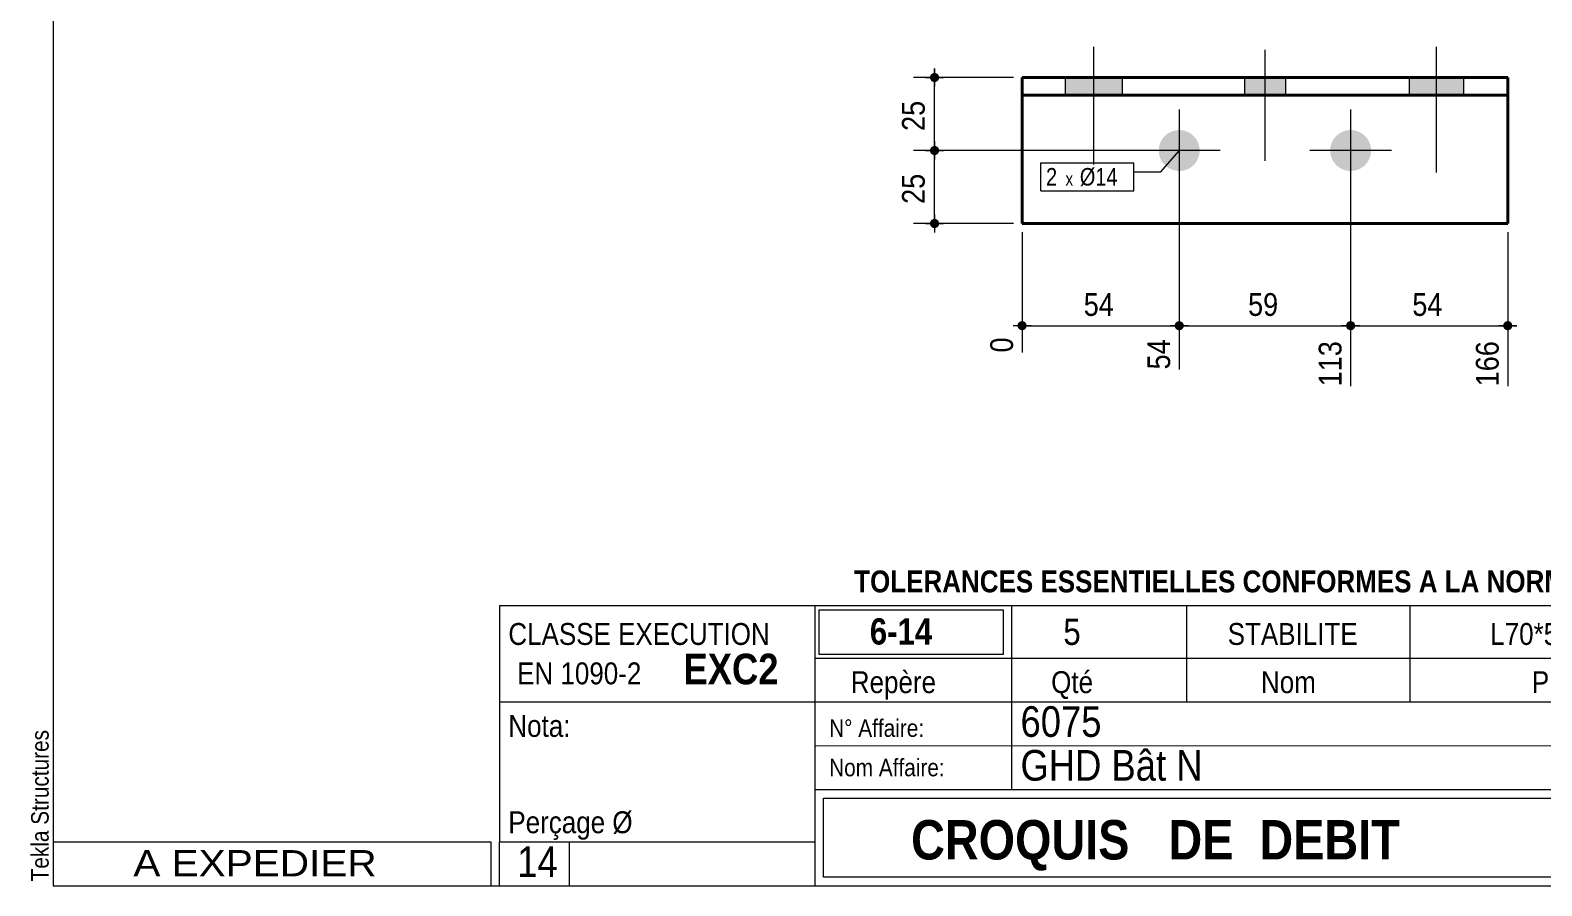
# Model space of a CAD drawing. Header units: millimetres. Extents: x 2 to 287, y 5 to 195.
# Drawn here: x 2.4 to 175, y 5 to 102.7 of the extents above; entities that cross this region are included whole.
import ezdxf

# ---------------------------------------------------------------- set-up
doc = ezdxf.new("R2010")
doc.units = ezdxf.units.MM
for name, color, linetype, lineweight in [('Autre type objet', 1, 'Continuous', 0), ('Boulon', 7, 'Continuous', 0), ('Cotation', 7, 'Continuous', 0), ('Désignation boulon', 3, 'Continuous', 0), ('Feuille dessin', 5, 'Continuous', 0), ('Piece', 2, 'Continuous', 0)]:
    doc.layers.add(name, color=color, linetype=linetype, lineweight=lineweight)
doc.styles.add('ARIAL', font='ARIAL.TTF')
doc.styles.add('ARIAL_BOLD', font='ARIALBD.TTF')
doc.styles.add('ARIAL_NARROW', font='ARIAL.TTF')
doc.styles.add('COMIC_SANS_MS', font='COMIC.TTF')

# ---------------------------------------------------------------- blocks, each defined once
blk = doc.blocks.new('*A6')
at = {"layer": 'Boulon'}
blk.add_hatch(color=256, dxfattribs=at).paths.add_polyline_path([(120.59, 95.29), (120.59, 97.29), (127.09, 97.29), (127.09, 95.29)], flags=17)
at = {"layer": 'Boulon', "linetype": 'Continuous', "lineweight": 0}
for p, q in [((123.84, 100.79), (123.84, 87.35)), ((120.59, 97.29), (120.59, 95.29)), ((127.09, 97.29), (127.09, 95.29))]:
    blk.add_line(p, q, dxfattribs=at)
blk = doc.blocks.new('*A7')
at = {"layer": 'Boulon'}
blk.add_hatch(color=256, dxfattribs=at).paths.add_polyline_path([(166.09, 97.29), (166.09, 95.29), (159.9, 95.29), (159.9, 97.29)], flags=17)
at = {"layer": 'Boulon', "linetype": 'Continuous', "lineweight": 0}
for p, q in [((162.99, 100.79), (162.99, 86.45)), ((159.9, 97.29), (159.9, 95.29)), ((166.09, 97.29), (166.09, 95.29))]:
    blk.add_line(p, q, dxfattribs=at)
blk = doc.blocks.new('*A8')
at = {"layer": 'Boulon'}
blk.add_hatch(color=256, dxfattribs=at).paths.add_polyline_path([(145.75, 97.29), (145.75, 95.29), (141.08, 95.29), (141.08, 97.29)], flags=17)
at = {"layer": 'Boulon', "linetype": 'Continuous', "lineweight": 0}
for p, q in [((143.41, 100.45), (143.41, 87.79)), ((141.08, 97.29), (141.08, 95.29)), ((145.75, 97.29), (145.75, 95.29))]:
    blk.add_line(p, q, dxfattribs=at)
blk = doc.blocks.new('*A9')
at = {"layer": 'Boulon'}
for points in [[(133.68, 91.29), (133.74, 91.28), (133.8, 91.28), (133.86, 91.28), (133.91, 91.27), (133.97, 91.26), (134.03, 91.25), (134.08, 91.24), (134.14, 91.23), (134.19, 91.22), (134.25, 91.2), (134.3, 91.19), (134.36, 91.17), (134.41, 91.15), (134.47, 91.13), (134.52, 91.11), (134.57, 91.09), (134.62, 91.06), (134.68, 91.04), (134.73, 91.01), (134.78, 90.98), (134.83, 90.96), (134.88, 90.93), (134.92, 90.89), (134.97, 90.86), (135.02, 90.83), (135.06, 90.79), (135.11, 90.76), (135.15, 90.72), (135.19, 90.68), (135.24, 90.64), (135.28, 90.6), (135.32, 90.56), (135.36, 90.52), (135.39, 90.48), (135.43, 90.43), (135.47, 90.39), (135.5, 90.34), (135.53, 90.3), (135.57, 90.25), (135.6, 90.2), (135.63, 90.15), (135.66, 90.1), (135.68, 90.05), (135.71, 90), (135.74, 89.95), (135.76, 89.9), (135.78, 89.85), (135.8, 89.79), (135.82, 89.74), (135.84, 89.69), (135.86, 89.63), (135.88, 89.58), (135.89, 89.52), (135.9, 89.47), (135.92, 89.41), (135.93, 89.35), (135.93, 89.3), (135.94, 89.24), (135.95, 89.18), (135.95, 89.13), (135.96, 89.07), (135.96, 89.01), (135.96, 88.95), (135.96, 88.9), (135.96, 88.84), (135.95, 88.78), (135.95, 88.73), (135.94, 88.67), (135.93, 88.61), (135.93, 88.55), (135.92, 88.5), (135.9, 88.44), (135.89, 88.39), (135.88, 88.33), (135.86, 88.28), (135.84, 88.22), (135.82, 88.17), (135.8, 88.11), (135.78, 88.06), (135.76, 88.01), (135.74, 87.96), (135.71, 87.9), (135.68, 87.85), (135.66, 87.8), (135.63, 87.75), (135.6, 87.71), (135.57, 87.66), (135.53, 87.61), (135.5, 87.56), (135.47, 87.52), (135.43, 87.47), (135.39, 87.43), (135.36, 87.39), (135.32, 87.34), (135.28, 87.3), (135.24, 87.26), (135.19, 87.22), (135.15, 87.19), (135.11, 87.15), (135.06, 87.11), (135.02, 87.08), (134.97, 87.05), (134.92, 87.01), (134.88, 86.98), (134.83, 86.95), (134.78, 86.92), (134.73, 86.9), (134.68, 86.87), (134.62, 86.84), (134.57, 86.82), (134.52, 86.8), (134.47, 86.78), (134.41, 86.76), (134.36, 86.74), (134.3, 86.72), (134.25, 86.7), (134.19, 86.69), (134.14, 86.68), (134.08, 86.67), (134.03, 86.65), (133.97, 86.65), (133.91, 86.64), (133.86, 86.63), (133.8, 86.63), (133.74, 86.62), (133.68, 86.62), (133.63, 86.62), (133.57, 86.62), (133.51, 86.62), (133.46, 86.63), (133.4, 86.63), (133.34, 86.64), (133.28, 86.65), (133.23, 86.65), (133.17, 86.67), (133.12, 86.68), (133.06, 86.69), (133, 86.7), (132.95, 86.72), (132.89, 86.74), (132.84, 86.76), (132.79, 86.78), (132.73, 86.8), (132.68, 86.82), (132.63, 86.84), (132.58, 86.87), (132.53, 86.9), (132.48, 86.92), (132.43, 86.95), (132.38, 86.98), (132.33, 87.01), (132.28, 87.05), (132.24, 87.08), (132.19, 87.11), (132.15, 87.15), (132.1, 87.19), (132.06, 87.22), (132.02, 87.26), (131.98, 87.3), (131.94, 87.34), (131.9, 87.39), (131.86, 87.43), (131.82, 87.47), (131.79, 87.52), (131.75, 87.56), (131.72, 87.61), (131.69, 87.66), (131.66, 87.71), (131.63, 87.75), (131.6, 87.8), (131.57, 87.85), (131.54, 87.9), (131.52, 87.96), (131.49, 88.01), (131.47, 88.06), (131.45, 88.11), (131.43, 88.17), (131.41, 88.22), (131.39, 88.28), (131.38, 88.33), (131.36, 88.39), (131.35, 88.44), (131.34, 88.5), (131.33, 88.55), (131.32, 88.61), (131.31, 88.67), (131.3, 88.73), (131.3, 88.78), (131.3, 88.84), (131.29, 88.9), (131.29, 88.95), (131.29, 89.01), (131.3, 89.07), (131.3, 89.13), (131.3, 89.18), (131.31, 89.24), (131.32, 89.3), (131.33, 89.35), (131.34, 89.41), (131.35, 89.47), (131.36, 89.52), (131.38, 89.58), (131.39, 89.63), (131.41, 89.69), (131.43, 89.74), (131.45, 89.79), (131.47, 89.85), (131.49, 89.9), (131.52, 89.95), (131.54, 90), (131.57, 90.05), (131.6, 90.1), (131.63, 90.15), (131.66, 90.2), (131.69, 90.25), (131.72, 90.3), (131.75, 90.34), (131.79, 90.39), (131.82, 90.43), (131.86, 90.48), (131.9, 90.52), (131.94, 90.56), (131.98, 90.6), (132.02, 90.64), (132.06, 90.68), (132.1, 90.72), (132.15, 90.76), (132.19, 90.79), (132.24, 90.83), (132.28, 90.86), (132.33, 90.89), (132.38, 90.93), (132.43, 90.96), (132.48, 90.98), (132.53, 91.01), (132.58, 91.04), (132.63, 91.06), (132.68, 91.09), (132.73, 91.11), (132.79, 91.13), (132.84, 91.15), (132.89, 91.17), (132.95, 91.19), (133, 91.2), (133.06, 91.22), (133.12, 91.23), (133.17, 91.24), (133.23, 91.25), (133.28, 91.26), (133.34, 91.27), (133.4, 91.28), (133.46, 91.28), (133.51, 91.28), (133.57, 91.29), (133.63, 91.29)], [(153.26, 91.29), (153.32, 91.28), (153.37, 91.28), (153.43, 91.28), (153.49, 91.27), (153.55, 91.26), (153.6, 91.25), (153.66, 91.24), (153.71, 91.23), (153.77, 91.22), (153.83, 91.2), (153.88, 91.19), (153.94, 91.17), (153.99, 91.15), (154.04, 91.13), (154.1, 91.11), (154.15, 91.09), (154.2, 91.06), (154.25, 91.04), (154.3, 91.01), (154.35, 90.98), (154.4, 90.96), (154.45, 90.93), (154.5, 90.89), (154.55, 90.86), (154.59, 90.83), (154.64, 90.79), (154.68, 90.76), (154.73, 90.72), (154.77, 90.68), (154.81, 90.64), (154.85, 90.6), (154.89, 90.56), (154.93, 90.52), (154.97, 90.48), (155.01, 90.43), (155.04, 90.39), (155.08, 90.34), (155.11, 90.3), (155.14, 90.25), (155.17, 90.2), (155.2, 90.15), (155.23, 90.1), (155.26, 90.05), (155.29, 90), (155.31, 89.95), (155.34, 89.9), (155.36, 89.85), (155.38, 89.79), (155.4, 89.74), (155.42, 89.69), (155.44, 89.63), (155.45, 89.58), (155.47, 89.52), (155.48, 89.47), (155.49, 89.41), (155.5, 89.35), (155.51, 89.3), (155.52, 89.24), (155.53, 89.18), (155.53, 89.13), (155.53, 89.07), (155.54, 89.01), (155.54, 88.95), (155.54, 88.9), (155.53, 88.84), (155.53, 88.78), (155.53, 88.73), (155.52, 88.67), (155.51, 88.61), (155.5, 88.55), (155.49, 88.5), (155.48, 88.44), (155.47, 88.39), (155.45, 88.33), (155.44, 88.28), (155.42, 88.22), (155.4, 88.17), (155.38, 88.11), (155.36, 88.06), (155.34, 88.01), (155.31, 87.96), (155.29, 87.9), (155.26, 87.85), (155.23, 87.8), (155.2, 87.75), (155.17, 87.71), (155.14, 87.66), (155.11, 87.61), (155.08, 87.56), (155.04, 87.52), (155.01, 87.47), (154.97, 87.43), (154.93, 87.39), (154.89, 87.34), (154.85, 87.3), (154.81, 87.26), (154.77, 87.22), (154.73, 87.19), (154.68, 87.15), (154.64, 87.11), (154.59, 87.08), (154.55, 87.05), (154.5, 87.01), (154.45, 86.98), (154.4, 86.95), (154.35, 86.92), (154.3, 86.9), (154.25, 86.87), (154.2, 86.84), (154.15, 86.82), (154.1, 86.8), (154.04, 86.78), (153.99, 86.76), (153.94, 86.74), (153.88, 86.72), (153.83, 86.7), (153.77, 86.69), (153.71, 86.68), (153.66, 86.67), (153.6, 86.65), (153.55, 86.65), (153.49, 86.64), (153.43, 86.63), (153.37, 86.63), (153.32, 86.62), (153.26, 86.62), (153.2, 86.62), (153.15, 86.62), (153.09, 86.62), (153.03, 86.63), (152.97, 86.63), (152.92, 86.64), (152.86, 86.65), (152.8, 86.65), (152.75, 86.67), (152.69, 86.68), (152.64, 86.69), (152.58, 86.7), (152.53, 86.72), (152.47, 86.74), (152.42, 86.76), (152.36, 86.78), (152.31, 86.8), (152.26, 86.82), (152.21, 86.84), (152.15, 86.87), (152.1, 86.9), (152.05, 86.92), (152, 86.95), (151.95, 86.98), (151.91, 87.01), (151.86, 87.05), (151.81, 87.08), (151.77, 87.11), (151.72, 87.15), (151.68, 87.19), (151.64, 87.22), (151.59, 87.26), (151.55, 87.3), (151.51, 87.34), (151.47, 87.39), (151.44, 87.43), (151.4, 87.47), (151.36, 87.52), (151.33, 87.56), (151.3, 87.61), (151.26, 87.66), (151.23, 87.71), (151.2, 87.75), (151.17, 87.8), (151.15, 87.85), (151.12, 87.9), (151.09, 87.96), (151.07, 88.01), (151.05, 88.06), (151.03, 88.11), (151.01, 88.17), (150.99, 88.22), (150.97, 88.28), (150.95, 88.33), (150.94, 88.39), (150.93, 88.44), (150.91, 88.5), (150.9, 88.55), (150.9, 88.61), (150.89, 88.67), (150.88, 88.73), (150.88, 88.78), (150.87, 88.84), (150.87, 88.9), (150.87, 88.95), (150.87, 89.01), (150.87, 89.07), (150.88, 89.13), (150.88, 89.18), (150.89, 89.24), (150.9, 89.3), (150.9, 89.35), (150.91, 89.41), (150.93, 89.47), (150.94, 89.52), (150.95, 89.58), (150.97, 89.63), (150.99, 89.69), (151.01, 89.74), (151.03, 89.79), (151.05, 89.85), (151.07, 89.9), (151.09, 89.95), (151.12, 90), (151.15, 90.05), (151.17, 90.1), (151.2, 90.15), (151.23, 90.2), (151.26, 90.25), (151.3, 90.3), (151.33, 90.34), (151.36, 90.39), (151.4, 90.43), (151.44, 90.48), (151.47, 90.52), (151.51, 90.56), (151.55, 90.6), (151.59, 90.64), (151.64, 90.68), (151.68, 90.72), (151.72, 90.76), (151.77, 90.79), (151.81, 90.83), (151.86, 90.86), (151.91, 90.89), (151.95, 90.93), (152, 90.96), (152.05, 90.98), (152.1, 91.01), (152.15, 91.04), (152.21, 91.06), (152.26, 91.09), (152.31, 91.11), (152.36, 91.13), (152.42, 91.15), (152.47, 91.17), (152.53, 91.19), (152.58, 91.2), (152.64, 91.22), (152.69, 91.23), (152.75, 91.24), (152.8, 91.25), (152.86, 91.26), (152.92, 91.27), (152.97, 91.28), (153.03, 91.28), (153.09, 91.28), (153.15, 91.29), (153.2, 91.29)]]:
    blk.add_hatch(color=256, dxfattribs=at).paths.add_polyline_path(points, flags=17)
at = {"layer": 'Boulon', "linetype": 'Continuous', "lineweight": 0}
for p, q in [((133.63, 93.62), (133.63, 84.29)), ((153.2, 93.62), (153.2, 84.29)), ((138.29, 88.95), (128.96, 88.95)), ((157.87, 88.95), (148.54, 88.95))]:
    blk.add_line(p, q, dxfattribs=at)
blk = doc.blocks.new('*A10')
at = {"layer": 'Piece', "color": 2, "linetype": 'Continuous', "lineweight": 40}
for p, q in [((115.68, 97.287107), (115.68, 80.62044)), ((171.146667, 97.287107), (115.68, 97.287107)), ((171.146667, 97.287107), (171.146667, 95.287107)), ((171.146667, 95.287107), (115.68, 95.287107)), ((171.146667, 80.62044), (171.146667, 95.287107)), ((171.146667, 80.62044), (115.68, 80.62044))]:
    blk.add_line(p, q, dxfattribs=at)
blk = doc.blocks.new('*A11')
at = {"layer": 'Feuille dessin', "linetype": 'Continuous', "lineweight": 0}
for p, q in [((5, 195), (5, 5)), ((5, 5), (282, 5))]:
    blk.add_line(p, q, dxfattribs=at)
at = {"layer": 'Feuille dessin', "style": 'ARIAL', "width": 0.85}
blk.add_text('Tekla Structures', height=2, rotation=90, dxfattribs=at).set_placement((4.5, 5.5))
blk = doc.blocks.new('*A13')
at = {"layer": 'Autre type objet', "linetype": 'Continuous', "lineweight": 0}
for p, q in [((56, 37), (92, 37)), ((56, 37), (56, 10)), ((92, 37), (92, 10)), ((56, 26), (92, 26)), ((56, 10), (92, 10)), ((56, 5), (56, 10)), ((64, 5), (64, 10)), ((56, 5), (64, 5))]:
    blk.add_line(p, q, dxfattribs=at)
at = {"layer": 'Autre type objet', "width": 0.85}
for s, height, style, p in [('CLASSE EXECUTION', 2.5, 'ARIAL', (57, 32.5)), ('EXC2', 3.5, 'ARIAL_BOLD', (77, 28)), ('EN 1090-2', 2.5, 'ARIAL', (58, 28)), ('Nota:', 2.5, 'ARIAL', (57, 22)), ('Perçage Ø', 2.5, 'ARIAL', (57, 11)), ('14', 3.5, 'ARIAL_NARROW', (58.014234, 6))]:
    blk.add_text(s, height=height, dxfattribs=dict(at, style=style)).set_placement(p)
blk = doc.blocks.new('*A14')
at = {"layer": 'Autre type objet', "linetype": 'Continuous', "lineweight": 0}
for p, q in [((92, 37), (282, 37)), ((92, 37), (92, 31)), ((92.51953, 36.5), (113.5, 36.5)), ((92.51953, 31.394341), (92.51953, 36.5)), ((113.5, 36.5), (113.5, 31.394341)), ((114.5, 31), (114.5, 37)), ((134.5, 31), (134.5, 37)), ((160, 31), (160, 37)), ((113.5, 31.394341), (92.51953, 31.394341)), ((92, 31), (282, 31)), ((92, 31), (92, 5)), ((114.5, 16), (114.5, 31)), ((134.5, 26), (134.5, 31)), ((160, 26), (160, 31)), ((92, 26), (282, 26)), ((92, 21), (241.327069, 20.935451)), ((92, 16), (181, 16)), ((93, 15), (180, 15)), ((93, 6), (93, 15)), ((180, 6), (93, 6)), ((92, 5), (282, 5))]:
    blk.add_line(p, q, dxfattribs=at)
at = {"layer": 'Autre type objet', "width": 0.85}
for s, height, style, p in [('TOLERANCES ESSENTIELLES CONFORMES A LA NORME 1090-1', 2.5, 'ARIAL_BOLD', (96.5, 38.5)), ('6-14', 3, 'ARIAL_BOLD', (98.285724, 32.540141)), ('5', 3, 'ARIAL', (120.389893, 32.5)), ('STABILITE', 2.5, 'ARIAL', (139.159546, 32.5)), ('L70*50*6', 2.5, 'ARIAL', (169.146973, 32.5)), ('Repère', 2.5, 'ARIAL', (96.112978, 27)), ('Qté', 2.5, 'ARIAL', (119, 27)), ('Nom', 2.5, 'ARIAL', (142.961426, 27)), ('Profil', 2.5, 'ARIAL', (173.903564, 27)), ('6075', 3.5, 'ARIAL', (115.5, 22)), ('N° Affaire:', 2, 'ARIAL', (93.640566, 22)), ('Nom Affaire:', 2, 'ARIAL', (93.640566, 17.5)), ('GHD Bât N', 3.5, 'ARIAL', (115.5, 17)), ('CROQUIS   DE  DEBIT', 4.5, 'ARIAL_BOLD', (103, 8))]:
    blk.add_text(s, height=height, dxfattribs=dict(at, style=style)).set_placement(p)
blk = doc.blocks.new('*A15')
at = {"layer": 'Autre type objet', "linetype": 'Continuous', "lineweight": 0}
for p, q in [((5, 10), (55, 10)), ((5, 10), (5, 5)), ((55, 10), (55, 5)), ((5, 5), (55, 5))]:
    blk.add_line(p, q, dxfattribs=at)
at = {"layer": 'Autre type objet', "style": 'ARIAL', "width": 1.105}
blk.add_text('A EXPEDIER', height=3, dxfattribs=at).set_placement((14.169647, 6.073465))
blk = doc.blocks.new('*A27')
at = {"layer": 'Cotation'}
for points in [[(105.65, 88.43), (105.63, 88.44), (105.6, 88.44), (105.58, 88.44), (105.55, 88.45), (105.53, 88.46), (105.5, 88.46), (105.48, 88.47), (105.46, 88.48), (105.43, 88.5), (105.41, 88.51), (105.39, 88.52), (105.37, 88.54), (105.35, 88.55), (105.33, 88.57), (105.31, 88.59), (105.29, 88.6), (105.28, 88.62), (105.26, 88.64), (105.25, 88.66), (105.23, 88.69), (105.22, 88.71), (105.21, 88.73), (105.2, 88.75), (105.19, 88.78), (105.18, 88.8), (105.18, 88.83), (105.17, 88.85), (105.17, 88.88), (105.16, 88.9), (105.16, 88.93), (105.16, 88.95), (105.16, 88.98), (105.16, 89), (105.17, 89.03), (105.17, 89.06), (105.18, 89.08), (105.18, 89.1), (105.19, 89.13), (105.2, 89.15), (105.21, 89.18), (105.22, 89.2), (105.23, 89.22), (105.25, 89.24), (105.26, 89.26), (105.28, 89.28), (105.29, 89.3), (105.31, 89.32), (105.33, 89.34), (105.35, 89.36), (105.37, 89.37), (105.39, 89.39), (105.41, 89.4), (105.43, 89.41), (105.46, 89.42), (105.48, 89.43), (105.5, 89.44), (105.53, 89.45), (105.55, 89.46), (105.58, 89.46), (105.6, 89.47), (105.63, 89.47), (105.65, 89.47), (105.68, 89.47), (105.71, 89.47), (105.73, 89.47), (105.76, 89.47), (105.78, 89.46), (105.81, 89.46), (105.83, 89.45), (105.86, 89.44), (105.88, 89.43), (105.9, 89.42), (105.93, 89.41), (105.95, 89.4), (105.97, 89.39), (105.99, 89.37), (106.01, 89.36), (106.03, 89.34), (106.05, 89.32), (106.07, 89.3), (106.08, 89.28), (106.1, 89.26), (106.11, 89.24), (106.13, 89.22), (106.14, 89.2), (106.15, 89.18), (106.16, 89.15), (106.17, 89.13), (106.18, 89.1), (106.18, 89.08), (106.19, 89.06), (106.19, 89.03), (106.2, 89), (106.2, 88.98), (106.2, 88.95), (106.2, 88.93), (106.2, 88.9), (106.19, 88.88), (106.19, 88.85), (106.18, 88.83), (106.18, 88.8), (106.17, 88.78), (106.16, 88.75), (106.15, 88.73), (106.14, 88.71), (106.13, 88.69), (106.11, 88.66), (106.1, 88.64), (106.08, 88.62), (106.07, 88.6), (106.05, 88.59), (106.03, 88.57), (106.01, 88.55), (105.99, 88.54), (105.97, 88.52), (105.95, 88.51), (105.93, 88.5), (105.9, 88.48), (105.88, 88.47), (105.86, 88.46), (105.83, 88.46), (105.81, 88.45), (105.78, 88.44), (105.76, 88.44), (105.73, 88.44), (105.71, 88.43), (105.68, 88.43)], [(105.65, 80.1), (105.63, 80.1), (105.6, 80.11), (105.58, 80.11), (105.55, 80.12), (105.53, 80.12), (105.5, 80.13), (105.48, 80.14), (105.46, 80.15), (105.43, 80.16), (105.41, 80.17), (105.39, 80.19), (105.37, 80.2), (105.35, 80.22), (105.33, 80.24), (105.31, 80.25), (105.29, 80.27), (105.28, 80.29), (105.26, 80.31), (105.25, 80.33), (105.23, 80.35), (105.22, 80.38), (105.21, 80.4), (105.2, 80.42), (105.19, 80.45), (105.18, 80.47), (105.18, 80.49), (105.17, 80.52), (105.17, 80.54), (105.16, 80.57), (105.16, 80.59), (105.16, 80.62), (105.16, 80.65), (105.16, 80.67), (105.17, 80.7), (105.17, 80.72), (105.18, 80.75), (105.18, 80.77), (105.19, 80.8), (105.2, 80.82), (105.21, 80.84), (105.22, 80.87), (105.23, 80.89), (105.25, 80.91), (105.26, 80.93), (105.28, 80.95), (105.29, 80.97), (105.31, 80.99), (105.33, 81.01), (105.35, 81.02), (105.37, 81.04), (105.39, 81.05), (105.41, 81.07), (105.43, 81.08), (105.46, 81.09), (105.48, 81.1), (105.5, 81.11), (105.53, 81.12), (105.55, 81.12), (105.58, 81.13), (105.6, 81.13), (105.63, 81.14), (105.65, 81.14), (105.68, 81.14), (105.71, 81.14), (105.73, 81.14), (105.76, 81.13), (105.78, 81.13), (105.81, 81.12), (105.83, 81.12), (105.86, 81.11), (105.88, 81.1), (105.9, 81.09), (105.93, 81.08), (105.95, 81.07), (105.97, 81.05), (105.99, 81.04), (106.01, 81.02), (106.03, 81.01), (106.05, 80.99), (106.07, 80.97), (106.08, 80.95), (106.1, 80.93), (106.11, 80.91), (106.13, 80.89), (106.14, 80.87), (106.15, 80.84), (106.16, 80.82), (106.17, 80.8), (106.18, 80.77), (106.18, 80.75), (106.19, 80.72), (106.19, 80.7), (106.2, 80.67), (106.2, 80.65), (106.2, 80.62), (106.2, 80.59), (106.2, 80.57), (106.19, 80.54), (106.19, 80.52), (106.18, 80.49), (106.18, 80.47), (106.17, 80.45), (106.16, 80.42), (106.15, 80.4), (106.14, 80.38), (106.13, 80.35), (106.11, 80.33), (106.1, 80.31), (106.08, 80.29), (106.07, 80.27), (106.05, 80.25), (106.03, 80.24), (106.01, 80.22), (105.99, 80.2), (105.97, 80.19), (105.95, 80.17), (105.93, 80.16), (105.9, 80.15), (105.88, 80.14), (105.86, 80.13), (105.83, 80.12), (105.81, 80.12), (105.78, 80.11), (105.76, 80.11), (105.73, 80.1), (105.71, 80.1), (105.68, 80.1)]]:
    blk.add_hatch(color=256, dxfattribs=at).paths.add_polyline_path(points, flags=17)
at = {"layer": 'Cotation', "linetype": 'Continuous', "lineweight": 0}
for p, q in [((105.68, 89.99), (105.68, 87.91)), ((105.68, 88.95), (105.68, 89.99)), ((132.63, 88.95), (103.26, 88.95)), ((104.64, 88.95), (106.72, 88.95)), ((105.68, 80.62), (105.68, 88.95)), ((105.68, 81.66), (105.68, 79.58)), ((114.68, 80.62), (103.26, 80.62)), ((104.64, 80.62), (106.72, 80.62)), ((105.68, 80.62), (105.68, 79.58))]:
    blk.add_line(p, q, dxfattribs=at)
at = {"layer": 'Cotation'}
for p in [(105.68, 88.95), (105.68, 80.62)]:
    blk.add_point(p, dxfattribs=at)
at = {"layer": 'Cotation', "style": 'ARIAL', "width": 0.85}
blk.add_text('25', height=2.6, rotation=90.0002, dxfattribs=at).set_placement((104.56, 82.86))
blk = doc.blocks.new('*A28')
at = {"layer": 'Cotation'}
for points in [[(105.65, 96.77), (105.63, 96.77), (105.6, 96.77), (105.58, 96.78), (105.55, 96.78), (105.53, 96.79), (105.5, 96.8), (105.48, 96.81), (105.46, 96.82), (105.43, 96.83), (105.41, 96.84), (105.39, 96.85), (105.37, 96.87), (105.35, 96.89), (105.33, 96.9), (105.31, 96.92), (105.29, 96.94), (105.28, 96.96), (105.26, 96.98), (105.25, 97), (105.23, 97.02), (105.22, 97.04), (105.21, 97.06), (105.2, 97.09), (105.19, 97.11), (105.18, 97.14), (105.18, 97.16), (105.17, 97.19), (105.17, 97.21), (105.16, 97.24), (105.16, 97.26), (105.16, 97.29), (105.16, 97.31), (105.16, 97.34), (105.17, 97.36), (105.17, 97.39), (105.18, 97.41), (105.18, 97.44), (105.19, 97.46), (105.2, 97.49), (105.21, 97.51), (105.22, 97.53), (105.23, 97.55), (105.25, 97.58), (105.26, 97.6), (105.28, 97.62), (105.29, 97.64), (105.31, 97.65), (105.33, 97.67), (105.35, 97.69), (105.37, 97.7), (105.39, 97.72), (105.41, 97.73), (105.43, 97.75), (105.46, 97.76), (105.48, 97.77), (105.5, 97.78), (105.53, 97.78), (105.55, 97.79), (105.58, 97.8), (105.6, 97.8), (105.63, 97.8), (105.65, 97.81), (105.68, 97.81), (105.71, 97.81), (105.73, 97.8), (105.76, 97.8), (105.78, 97.8), (105.81, 97.79), (105.83, 97.78), (105.86, 97.78), (105.88, 97.77), (105.9, 97.76), (105.93, 97.75), (105.95, 97.73), (105.97, 97.72), (105.99, 97.7), (106.01, 97.69), (106.03, 97.67), (106.05, 97.65), (106.07, 97.64), (106.08, 97.62), (106.1, 97.6), (106.11, 97.58), (106.13, 97.55), (106.14, 97.53), (106.15, 97.51), (106.16, 97.49), (106.17, 97.46), (106.18, 97.44), (106.18, 97.41), (106.19, 97.39), (106.19, 97.36), (106.2, 97.34), (106.2, 97.31), (106.2, 97.29), (106.2, 97.26), (106.2, 97.24), (106.19, 97.21), (106.19, 97.19), (106.18, 97.16), (106.18, 97.14), (106.17, 97.11), (106.16, 97.09), (106.15, 97.06), (106.14, 97.04), (106.13, 97.02), (106.11, 97), (106.1, 96.98), (106.08, 96.96), (106.07, 96.94), (106.05, 96.92), (106.03, 96.9), (106.01, 96.89), (105.99, 96.87), (105.97, 96.85), (105.95, 96.84), (105.93, 96.83), (105.9, 96.82), (105.88, 96.81), (105.86, 96.8), (105.83, 96.79), (105.81, 96.78), (105.78, 96.78), (105.76, 96.77), (105.73, 96.77), (105.71, 96.77), (105.68, 96.77)], [(105.65, 88.43), (105.63, 88.44), (105.6, 88.44), (105.58, 88.44), (105.55, 88.45), (105.53, 88.46), (105.5, 88.46), (105.48, 88.47), (105.46, 88.48), (105.43, 88.5), (105.41, 88.51), (105.39, 88.52), (105.37, 88.54), (105.35, 88.55), (105.33, 88.57), (105.31, 88.59), (105.29, 88.6), (105.28, 88.62), (105.26, 88.64), (105.25, 88.66), (105.23, 88.69), (105.22, 88.71), (105.21, 88.73), (105.2, 88.75), (105.19, 88.78), (105.18, 88.8), (105.18, 88.83), (105.17, 88.85), (105.17, 88.88), (105.16, 88.9), (105.16, 88.93), (105.16, 88.95), (105.16, 88.98), (105.16, 89), (105.17, 89.03), (105.17, 89.06), (105.18, 89.08), (105.18, 89.1), (105.19, 89.13), (105.2, 89.15), (105.21, 89.18), (105.22, 89.2), (105.23, 89.22), (105.25, 89.24), (105.26, 89.26), (105.28, 89.28), (105.29, 89.3), (105.31, 89.32), (105.33, 89.34), (105.35, 89.36), (105.37, 89.37), (105.39, 89.39), (105.41, 89.4), (105.43, 89.41), (105.46, 89.42), (105.48, 89.43), (105.5, 89.44), (105.53, 89.45), (105.55, 89.46), (105.58, 89.46), (105.6, 89.47), (105.63, 89.47), (105.65, 89.47), (105.68, 89.47), (105.71, 89.47), (105.73, 89.47), (105.76, 89.47), (105.78, 89.46), (105.81, 89.46), (105.83, 89.45), (105.86, 89.44), (105.88, 89.43), (105.9, 89.42), (105.93, 89.41), (105.95, 89.4), (105.97, 89.39), (105.99, 89.37), (106.01, 89.36), (106.03, 89.34), (106.05, 89.32), (106.07, 89.3), (106.08, 89.28), (106.1, 89.26), (106.11, 89.24), (106.13, 89.22), (106.14, 89.2), (106.15, 89.18), (106.16, 89.15), (106.17, 89.13), (106.18, 89.1), (106.18, 89.08), (106.19, 89.06), (106.19, 89.03), (106.2, 89), (106.2, 88.98), (106.2, 88.95), (106.2, 88.93), (106.2, 88.9), (106.19, 88.88), (106.19, 88.85), (106.18, 88.83), (106.18, 88.8), (106.17, 88.78), (106.16, 88.75), (106.15, 88.73), (106.14, 88.71), (106.13, 88.69), (106.11, 88.66), (106.1, 88.64), (106.08, 88.62), (106.07, 88.6), (106.05, 88.59), (106.03, 88.57), (106.01, 88.55), (105.99, 88.54), (105.97, 88.52), (105.95, 88.51), (105.93, 88.5), (105.9, 88.48), (105.88, 88.47), (105.86, 88.46), (105.83, 88.46), (105.81, 88.45), (105.78, 88.44), (105.76, 88.44), (105.73, 88.44), (105.71, 88.43), (105.68, 88.43)]]:
    blk.add_hatch(color=256, dxfattribs=at).paths.add_polyline_path(points, flags=17)
at = {"layer": 'Cotation', "linetype": 'Continuous', "lineweight": 0}
for p, q in [((114.68, 97.29), (103.26, 97.29)), ((104.64, 97.29), (106.72, 97.29)), ((105.68, 98.33), (105.68, 96.25)), ((105.68, 97.29), (105.68, 98.33)), ((105.68, 88.95), (105.68, 97.29)), ((105.68, 89.99), (105.68, 87.91)), ((132.63, 88.95), (103.26, 88.95)), ((104.64, 88.95), (106.72, 88.95)), ((105.68, 88.95), (105.68, 87.91))]:
    blk.add_line(p, q, dxfattribs=at)
at = {"layer": 'Cotation'}
for p in [(105.68, 97.29), (105.68, 88.95)]:
    blk.add_point(p, dxfattribs=at)
at = {"layer": 'Cotation', "style": 'ARIAL', "width": 0.85}
blk.add_text('25', height=2.6, rotation=90.0002, dxfattribs=at).set_placement((104.56, 91.19))
blk = doc.blocks.new('*A29')
at = {"layer": 'Cotation'}
for points in [[(115.65, 68.43), (115.63, 68.44), (115.6, 68.44), (115.58, 68.44), (115.55, 68.45), (115.53, 68.46), (115.5, 68.46), (115.48, 68.47), (115.46, 68.48), (115.43, 68.5), (115.41, 68.51), (115.39, 68.52), (115.37, 68.54), (115.35, 68.55), (115.33, 68.57), (115.31, 68.59), (115.29, 68.6), (115.28, 68.62), (115.26, 68.64), (115.25, 68.66), (115.23, 68.69), (115.22, 68.71), (115.21, 68.73), (115.2, 68.75), (115.19, 68.78), (115.18, 68.8), (115.18, 68.83), (115.17, 68.85), (115.17, 68.88), (115.16, 68.9), (115.16, 68.93), (115.16, 68.95), (115.16, 68.98), (115.16, 69), (115.17, 69.03), (115.17, 69.06), (115.18, 69.08), (115.18, 69.1), (115.19, 69.13), (115.2, 69.15), (115.21, 69.18), (115.22, 69.2), (115.23, 69.22), (115.25, 69.24), (115.26, 69.26), (115.28, 69.28), (115.29, 69.3), (115.31, 69.32), (115.33, 69.34), (115.35, 69.36), (115.37, 69.37), (115.39, 69.39), (115.41, 69.4), (115.43, 69.41), (115.46, 69.42), (115.48, 69.43), (115.5, 69.44), (115.53, 69.45), (115.55, 69.46), (115.58, 69.46), (115.6, 69.47), (115.63, 69.47), (115.65, 69.47), (115.68, 69.47), (115.71, 69.47), (115.73, 69.47), (115.76, 69.47), (115.78, 69.46), (115.81, 69.46), (115.83, 69.45), (115.86, 69.44), (115.88, 69.43), (115.9, 69.42), (115.93, 69.41), (115.95, 69.4), (115.97, 69.39), (115.99, 69.37), (116.01, 69.36), (116.03, 69.34), (116.05, 69.32), (116.07, 69.3), (116.08, 69.28), (116.1, 69.26), (116.11, 69.24), (116.13, 69.22), (116.14, 69.2), (116.15, 69.18), (116.16, 69.15), (116.17, 69.13), (116.18, 69.1), (116.18, 69.08), (116.19, 69.06), (116.19, 69.03), (116.2, 69), (116.2, 68.98), (116.2, 68.95), (116.2, 68.93), (116.2, 68.9), (116.19, 68.88), (116.19, 68.85), (116.18, 68.83), (116.18, 68.8), (116.17, 68.78), (116.16, 68.75), (116.15, 68.73), (116.14, 68.71), (116.13, 68.69), (116.11, 68.66), (116.1, 68.64), (116.08, 68.62), (116.07, 68.6), (116.05, 68.59), (116.03, 68.57), (116.01, 68.55), (115.99, 68.54), (115.97, 68.52), (115.95, 68.51), (115.93, 68.5), (115.9, 68.48), (115.88, 68.47), (115.86, 68.46), (115.83, 68.46), (115.81, 68.45), (115.78, 68.44), (115.76, 68.44), (115.73, 68.44), (115.71, 68.43), (115.68, 68.43)], [(133.6, 68.43), (133.58, 68.44), (133.55, 68.44), (133.53, 68.44), (133.5, 68.45), (133.48, 68.46), (133.45, 68.46), (133.43, 68.47), (133.4, 68.48), (133.38, 68.5), (133.36, 68.51), (133.34, 68.52), (133.32, 68.54), (133.3, 68.55), (133.28, 68.57), (133.26, 68.59), (133.24, 68.6), (133.22, 68.62), (133.21, 68.64), (133.19, 68.66), (133.18, 68.69), (133.17, 68.71), (133.16, 68.73), (133.15, 68.75), (133.14, 68.78), (133.13, 68.8), (133.12, 68.83), (133.12, 68.85), (133.11, 68.88), (133.11, 68.9), (133.11, 68.93), (133.11, 68.95), (133.11, 68.98), (133.11, 69), (133.11, 69.03), (133.12, 69.06), (133.12, 69.08), (133.13, 69.1), (133.14, 69.13), (133.15, 69.15), (133.16, 69.18), (133.17, 69.2), (133.18, 69.22), (133.19, 69.24), (133.21, 69.26), (133.22, 69.28), (133.24, 69.3), (133.26, 69.32), (133.28, 69.34), (133.3, 69.36), (133.32, 69.37), (133.34, 69.39), (133.36, 69.4), (133.38, 69.41), (133.4, 69.42), (133.43, 69.43), (133.45, 69.44), (133.48, 69.45), (133.5, 69.46), (133.53, 69.46), (133.55, 69.47), (133.58, 69.47), (133.6, 69.47), (133.63, 69.47), (133.65, 69.47), (133.68, 69.47), (133.7, 69.47), (133.73, 69.46), (133.75, 69.46), (133.78, 69.45), (133.8, 69.44), (133.83, 69.43), (133.85, 69.42), (133.87, 69.41), (133.89, 69.4), (133.92, 69.39), (133.94, 69.37), (133.96, 69.36), (133.98, 69.34), (133.99, 69.32), (134.01, 69.3), (134.03, 69.28), (134.04, 69.26), (134.06, 69.24), (134.07, 69.22), (134.09, 69.2), (134.1, 69.18), (134.11, 69.15), (134.12, 69.13), (134.12, 69.1), (134.13, 69.08), (134.14, 69.06), (134.14, 69.03), (134.14, 69), (134.15, 68.98), (134.15, 68.95), (134.15, 68.93), (134.14, 68.9), (134.14, 68.88), (134.14, 68.85), (134.13, 68.83), (134.12, 68.8), (134.12, 68.78), (134.11, 68.75), (134.1, 68.73), (134.09, 68.71), (134.07, 68.69), (134.06, 68.66), (134.04, 68.64), (134.03, 68.62), (134.01, 68.6), (133.99, 68.59), (133.98, 68.57), (133.96, 68.55), (133.94, 68.54), (133.92, 68.52), (133.89, 68.51), (133.87, 68.5), (133.85, 68.48), (133.83, 68.47), (133.8, 68.46), (133.78, 68.46), (133.75, 68.45), (133.73, 68.44), (133.7, 68.44), (133.68, 68.44), (133.65, 68.43), (133.63, 68.43)]]:
    blk.add_hatch(color=256, dxfattribs=at).paths.add_polyline_path(points, flags=17)
at = {"layer": 'Cotation', "linetype": 'Continuous', "lineweight": 0}
for p, q in [((133.63, 87.95), (133.63, 63.96)), ((115.68, 79.62), (115.68, 65.89)), ((115.68, 69.99), (115.68, 67.91)), ((133.63, 69.99), (133.63, 67.91)), ((116.72, 68.95), (114.64, 68.95)), ((115.68, 68.95), (114.64, 68.95)), ((115.68, 68.95), (133.63, 68.95)), ((134.67, 68.95), (132.59, 68.95)), ((133.63, 68.95), (134.67, 68.95))]:
    blk.add_line(p, q, dxfattribs=at)
at = {"layer": 'Cotation'}
for p in [(115.68, 68.95), (133.63, 68.95)]:
    blk.add_point(p, dxfattribs=at)
at = {"layer": 'Cotation', "style": 'ARIAL', "width": 0.85}
blk.add_text('54', height=2.6, dxfattribs=at).set_placement((122.72, 70.07))
for s, p in [('0', (114.64, 65.89)), ('54', (132.59, 63.96))]:
    blk.add_text(s, height=2.6, rotation=90.0002, dxfattribs=at).set_placement(p)
blk = doc.blocks.new('*A30')
at = {"layer": 'Cotation'}
for points in [[(133.6, 68.43), (133.58, 68.44), (133.55, 68.44), (133.53, 68.44), (133.5, 68.45), (133.48, 68.46), (133.45, 68.46), (133.43, 68.47), (133.4, 68.48), (133.38, 68.5), (133.36, 68.51), (133.34, 68.52), (133.32, 68.54), (133.3, 68.55), (133.28, 68.57), (133.26, 68.59), (133.24, 68.6), (133.22, 68.62), (133.21, 68.64), (133.19, 68.66), (133.18, 68.69), (133.17, 68.71), (133.16, 68.73), (133.15, 68.75), (133.14, 68.78), (133.13, 68.8), (133.12, 68.83), (133.12, 68.85), (133.11, 68.88), (133.11, 68.9), (133.11, 68.93), (133.11, 68.95), (133.11, 68.98), (133.11, 69), (133.11, 69.03), (133.12, 69.06), (133.12, 69.08), (133.13, 69.1), (133.14, 69.13), (133.15, 69.15), (133.16, 69.18), (133.17, 69.2), (133.18, 69.22), (133.19, 69.24), (133.21, 69.26), (133.22, 69.28), (133.24, 69.3), (133.26, 69.32), (133.28, 69.34), (133.3, 69.36), (133.32, 69.37), (133.34, 69.39), (133.36, 69.4), (133.38, 69.41), (133.4, 69.42), (133.43, 69.43), (133.45, 69.44), (133.48, 69.45), (133.5, 69.46), (133.53, 69.46), (133.55, 69.47), (133.58, 69.47), (133.6, 69.47), (133.63, 69.47), (133.65, 69.47), (133.68, 69.47), (133.7, 69.47), (133.73, 69.46), (133.75, 69.46), (133.78, 69.45), (133.8, 69.44), (133.83, 69.43), (133.85, 69.42), (133.87, 69.41), (133.89, 69.4), (133.92, 69.39), (133.94, 69.37), (133.96, 69.36), (133.98, 69.34), (133.99, 69.32), (134.01, 69.3), (134.03, 69.28), (134.04, 69.26), (134.06, 69.24), (134.07, 69.22), (134.09, 69.2), (134.1, 69.18), (134.11, 69.15), (134.12, 69.13), (134.12, 69.1), (134.13, 69.08), (134.14, 69.06), (134.14, 69.03), (134.14, 69), (134.15, 68.98), (134.15, 68.95), (134.15, 68.93), (134.14, 68.9), (134.14, 68.88), (134.14, 68.85), (134.13, 68.83), (134.12, 68.8), (134.12, 68.78), (134.11, 68.75), (134.1, 68.73), (134.09, 68.71), (134.07, 68.69), (134.06, 68.66), (134.04, 68.64), (134.03, 68.62), (134.01, 68.6), (133.99, 68.59), (133.98, 68.57), (133.96, 68.55), (133.94, 68.54), (133.92, 68.52), (133.89, 68.51), (133.87, 68.5), (133.85, 68.48), (133.83, 68.47), (133.8, 68.46), (133.78, 68.46), (133.75, 68.45), (133.73, 68.44), (133.7, 68.44), (133.68, 68.44), (133.65, 68.43), (133.63, 68.43)], [(153.18, 68.43), (153.15, 68.44), (153.13, 68.44), (153.1, 68.44), (153.08, 68.45), (153.05, 68.46), (153.03, 68.46), (153, 68.47), (152.98, 68.48), (152.96, 68.5), (152.94, 68.51), (152.91, 68.52), (152.89, 68.54), (152.87, 68.55), (152.85, 68.57), (152.84, 68.59), (152.82, 68.6), (152.8, 68.62), (152.79, 68.64), (152.77, 68.66), (152.76, 68.69), (152.74, 68.71), (152.73, 68.73), (152.72, 68.75), (152.71, 68.78), (152.71, 68.8), (152.7, 68.83), (152.69, 68.85), (152.69, 68.88), (152.69, 68.9), (152.68, 68.93), (152.68, 68.95), (152.68, 68.98), (152.69, 69), (152.69, 69.03), (152.69, 69.06), (152.7, 69.08), (152.71, 69.1), (152.71, 69.13), (152.72, 69.15), (152.73, 69.18), (152.74, 69.2), (152.76, 69.22), (152.77, 69.24), (152.79, 69.26), (152.8, 69.28), (152.82, 69.3), (152.84, 69.32), (152.85, 69.34), (152.87, 69.36), (152.89, 69.37), (152.91, 69.39), (152.94, 69.4), (152.96, 69.41), (152.98, 69.42), (153, 69.43), (153.03, 69.44), (153.05, 69.45), (153.08, 69.46), (153.1, 69.46), (153.13, 69.47), (153.15, 69.47), (153.18, 69.47), (153.2, 69.47), (153.23, 69.47), (153.25, 69.47), (153.28, 69.47), (153.3, 69.46), (153.33, 69.46), (153.35, 69.45), (153.38, 69.44), (153.4, 69.43), (153.43, 69.42), (153.45, 69.41), (153.47, 69.4), (153.49, 69.39), (153.51, 69.37), (153.53, 69.36), (153.55, 69.34), (153.57, 69.32), (153.59, 69.3), (153.61, 69.28), (153.62, 69.26), (153.64, 69.24), (153.65, 69.22), (153.66, 69.2), (153.67, 69.18), (153.68, 69.15), (153.69, 69.13), (153.7, 69.1), (153.71, 69.08), (153.71, 69.06), (153.72, 69.03), (153.72, 69), (153.72, 68.98), (153.72, 68.95), (153.72, 68.93), (153.72, 68.9), (153.72, 68.88), (153.71, 68.85), (153.71, 68.83), (153.7, 68.8), (153.69, 68.78), (153.68, 68.75), (153.67, 68.73), (153.66, 68.71), (153.65, 68.69), (153.64, 68.66), (153.62, 68.64), (153.61, 68.62), (153.59, 68.6), (153.57, 68.59), (153.55, 68.57), (153.53, 68.55), (153.51, 68.54), (153.49, 68.52), (153.47, 68.51), (153.45, 68.5), (153.43, 68.48), (153.4, 68.47), (153.38, 68.46), (153.35, 68.46), (153.33, 68.45), (153.3, 68.44), (153.28, 68.44), (153.25, 68.44), (153.23, 68.43), (153.2, 68.43)]]:
    blk.add_hatch(color=256, dxfattribs=at).paths.add_polyline_path(points, flags=17)
at = {"layer": 'Cotation', "linetype": 'Continuous', "lineweight": 0}
for p, q in [((133.63, 87.95), (133.63, 63.96)), ((153.2, 87.95), (153.2, 62.03)), ((133.63, 69.99), (133.63, 67.91)), ((153.2, 69.99), (153.2, 67.91)), ((134.67, 68.95), (132.59, 68.95)), ((133.63, 68.95), (132.59, 68.95)), ((133.63, 68.95), (153.2, 68.95)), ((154.24, 68.95), (152.16, 68.95)), ((153.2, 68.95), (154.24, 68.95))]:
    blk.add_line(p, q, dxfattribs=at)
at = {"layer": 'Cotation'}
for p in [(133.63, 68.95), (153.2, 68.95)]:
    blk.add_point(p, dxfattribs=at)
at = {"layer": 'Cotation', "style": 'ARIAL', "width": 0.85}
blk.add_text('59', height=2.6, dxfattribs=at).set_placement((141.49, 70.07))
blk.add_text('113', height=2.6, rotation=90.0002, dxfattribs=at).set_placement((152.16, 62.03))
blk = doc.blocks.new('*A31')
at = {"layer": 'Cotation'}
for points in [[(153.18, 68.43), (153.15, 68.44), (153.13, 68.44), (153.1, 68.44), (153.08, 68.45), (153.05, 68.46), (153.03, 68.46), (153, 68.47), (152.98, 68.48), (152.96, 68.5), (152.94, 68.51), (152.91, 68.52), (152.89, 68.54), (152.87, 68.55), (152.85, 68.57), (152.84, 68.59), (152.82, 68.6), (152.8, 68.62), (152.79, 68.64), (152.77, 68.66), (152.76, 68.69), (152.74, 68.71), (152.73, 68.73), (152.72, 68.75), (152.71, 68.78), (152.71, 68.8), (152.7, 68.83), (152.69, 68.85), (152.69, 68.88), (152.69, 68.9), (152.68, 68.93), (152.68, 68.95), (152.68, 68.98), (152.69, 69), (152.69, 69.03), (152.69, 69.06), (152.7, 69.08), (152.71, 69.1), (152.71, 69.13), (152.72, 69.15), (152.73, 69.18), (152.74, 69.2), (152.76, 69.22), (152.77, 69.24), (152.79, 69.26), (152.8, 69.28), (152.82, 69.3), (152.84, 69.32), (152.85, 69.34), (152.87, 69.36), (152.89, 69.37), (152.91, 69.39), (152.94, 69.4), (152.96, 69.41), (152.98, 69.42), (153, 69.43), (153.03, 69.44), (153.05, 69.45), (153.08, 69.46), (153.1, 69.46), (153.13, 69.47), (153.15, 69.47), (153.18, 69.47), (153.2, 69.47), (153.23, 69.47), (153.25, 69.47), (153.28, 69.47), (153.3, 69.46), (153.33, 69.46), (153.35, 69.45), (153.38, 69.44), (153.4, 69.43), (153.43, 69.42), (153.45, 69.41), (153.47, 69.4), (153.49, 69.39), (153.51, 69.37), (153.53, 69.36), (153.55, 69.34), (153.57, 69.32), (153.59, 69.3), (153.61, 69.28), (153.62, 69.26), (153.64, 69.24), (153.65, 69.22), (153.66, 69.2), (153.67, 69.18), (153.68, 69.15), (153.69, 69.13), (153.7, 69.1), (153.71, 69.08), (153.71, 69.06), (153.72, 69.03), (153.72, 69), (153.72, 68.98), (153.72, 68.95), (153.72, 68.93), (153.72, 68.9), (153.72, 68.88), (153.71, 68.85), (153.71, 68.83), (153.7, 68.8), (153.69, 68.78), (153.68, 68.75), (153.67, 68.73), (153.66, 68.71), (153.65, 68.69), (153.64, 68.66), (153.62, 68.64), (153.61, 68.62), (153.59, 68.6), (153.57, 68.59), (153.55, 68.57), (153.53, 68.55), (153.51, 68.54), (153.49, 68.52), (153.47, 68.51), (153.45, 68.5), (153.43, 68.48), (153.4, 68.47), (153.38, 68.46), (153.35, 68.46), (153.33, 68.45), (153.3, 68.44), (153.28, 68.44), (153.25, 68.44), (153.23, 68.43), (153.2, 68.43)], [(171.12, 68.43), (171.1, 68.44), (171.07, 68.44), (171.05, 68.44), (171.02, 68.45), (171, 68.46), (170.97, 68.46), (170.95, 68.47), (170.92, 68.48), (170.9, 68.5), (170.88, 68.51), (170.86, 68.52), (170.84, 68.54), (170.82, 68.55), (170.8, 68.57), (170.78, 68.59), (170.76, 68.6), (170.74, 68.62), (170.73, 68.64), (170.71, 68.66), (170.7, 68.69), (170.69, 68.71), (170.68, 68.73), (170.67, 68.75), (170.66, 68.78), (170.65, 68.8), (170.64, 68.83), (170.64, 68.85), (170.63, 68.88), (170.63, 68.9), (170.63, 68.93), (170.63, 68.95), (170.63, 68.98), (170.63, 69), (170.63, 69.03), (170.64, 69.06), (170.64, 69.08), (170.65, 69.1), (170.66, 69.13), (170.67, 69.15), (170.68, 69.18), (170.69, 69.2), (170.7, 69.22), (170.71, 69.24), (170.73, 69.26), (170.74, 69.28), (170.76, 69.3), (170.78, 69.32), (170.8, 69.34), (170.82, 69.36), (170.84, 69.37), (170.86, 69.39), (170.88, 69.4), (170.9, 69.41), (170.92, 69.42), (170.95, 69.43), (170.97, 69.44), (171, 69.45), (171.02, 69.46), (171.05, 69.46), (171.07, 69.47), (171.1, 69.47), (171.12, 69.47), (171.15, 69.47), (171.17, 69.47), (171.2, 69.47), (171.22, 69.47), (171.25, 69.46), (171.27, 69.46), (171.3, 69.45), (171.32, 69.44), (171.35, 69.43), (171.37, 69.42), (171.39, 69.41), (171.41, 69.4), (171.44, 69.39), (171.46, 69.37), (171.48, 69.36), (171.5, 69.34), (171.51, 69.32), (171.53, 69.3), (171.55, 69.28), (171.56, 69.26), (171.58, 69.24), (171.59, 69.22), (171.61, 69.2), (171.62, 69.18), (171.63, 69.15), (171.64, 69.13), (171.64, 69.1), (171.65, 69.08), (171.66, 69.06), (171.66, 69.03), (171.66, 69), (171.67, 68.98), (171.67, 68.95), (171.67, 68.93), (171.66, 68.9), (171.66, 68.88), (171.66, 68.85), (171.65, 68.83), (171.64, 68.8), (171.64, 68.78), (171.63, 68.75), (171.62, 68.73), (171.61, 68.71), (171.59, 68.69), (171.58, 68.66), (171.56, 68.64), (171.55, 68.62), (171.53, 68.6), (171.51, 68.59), (171.5, 68.57), (171.48, 68.55), (171.46, 68.54), (171.44, 68.52), (171.41, 68.51), (171.39, 68.5), (171.37, 68.48), (171.35, 68.47), (171.32, 68.46), (171.3, 68.46), (171.27, 68.45), (171.25, 68.44), (171.22, 68.44), (171.2, 68.44), (171.17, 68.43), (171.15, 68.43)]]:
    blk.add_hatch(color=256, dxfattribs=at).paths.add_polyline_path(points, flags=17)
at = {"layer": 'Cotation', "linetype": 'Continuous', "lineweight": 0}
for p, q in [((153.2, 87.95), (153.2, 62.03)), ((171.15, 79.62), (171.15, 62.03)), ((153.2, 69.99), (153.2, 67.91)), ((171.15, 69.99), (171.15, 67.91)), ((154.24, 68.95), (152.16, 68.95)), ((153.2, 68.95), (152.16, 68.95)), ((153.2, 68.95), (171.15, 68.95)), ((172.19, 68.95), (170.11, 68.95)), ((171.15, 68.95), (172.19, 68.95))]:
    blk.add_line(p, q, dxfattribs=at)
at = {"layer": 'Cotation'}
for p in [(153.2, 68.95), (171.15, 68.95)]:
    blk.add_point(p, dxfattribs=at)
at = {"layer": 'Cotation', "style": 'ARIAL', "width": 0.85}
blk.add_text('54', height=2.6, dxfattribs=at).set_placement((160.25, 70.07))
blk.add_text('166', height=2.6, rotation=90.0002, dxfattribs=at).set_placement((170.11, 62.03))
blk = doc.blocks.new('*A32')
at = {"layer": 'Désignation boulon', "linetype": 'Continuous', "lineweight": 0}
for p, q in [((133.62671, 88.953774), (131.43071, 86.487107)), ((117.815085, 87.553774), (128.43071, 87.553774)), ((117.815085, 84.353774), (117.815085, 87.553774)), ((128.43071, 84.353774), (128.43071, 87.553774)), ((131.43071, 86.487107), (128.43071, 86.487107)), ((117.815085, 84.353774), (128.43071, 84.353774))]:
    blk.add_line(p, q, dxfattribs=at)
at = {"layer": 'Désignation boulon', "style": 'COMIC_SANS_MS', "width": 0.85}
for s, height, p in [('2', 2, (118.415085, 84.953774)), ('Ø14', 2, (122.273679, 84.953774)), ('x', 1.5, (120.643015, 84.953774))]:
    blk.add_text(s, height=height, dxfattribs=at).set_placement(p)

msp = doc.modelspace()

# ---------------------------------------------------------------- block references
at = {"lineweight": 0}
for name in ['*A11', '*A6', '*A8', '*A7', '*A28', '*A10', '*A9', '*A27', '*A32', '*A29', '*A30', '*A31', '*A14', '*A13', '*A15']:
    msp.add_blockref(name, (0, 0), dxfattribs=at)

doc.saveas('drawing.dxf')
